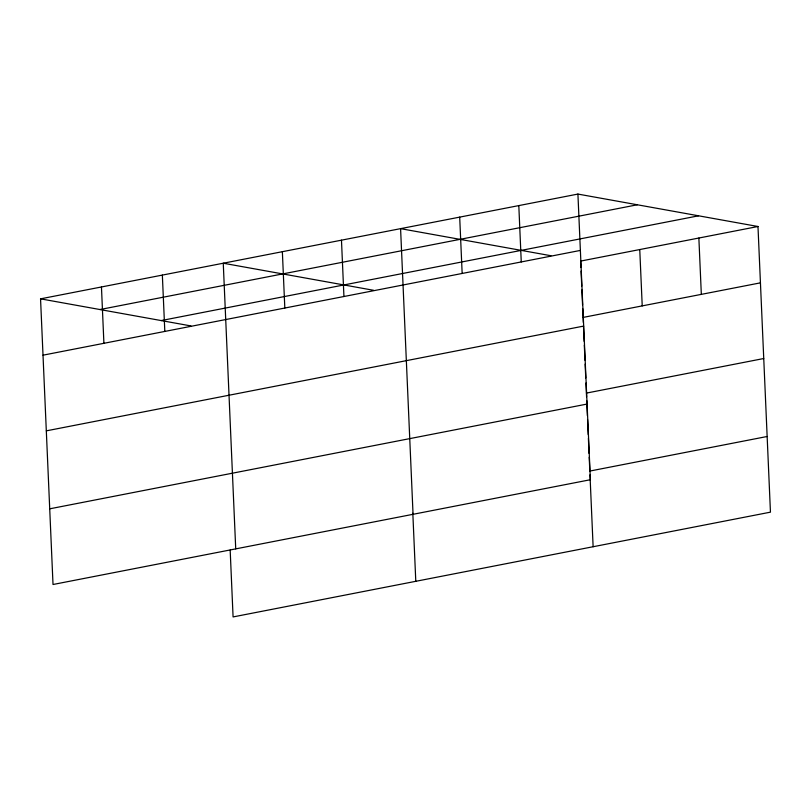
<?xml version="1.0" encoding="UTF-8"?>
<svg xmlns="http://www.w3.org/2000/svg" width="811" height="811" viewBox="0 0 811 811"><rect width="100%" height="100%" fill="white"/><g stroke="black" fill="none" stroke-linecap="round" stroke-linejoin="round"><path stroke-width="1.22" d="M577.919 194.072L590.388 479.727L53.019 584.498L40.55 298.843L577.919 194.072L757.981 226.502L770.45 512.157L233.081 616.928L230.172 550.081M99.976 309.538L637.334 204.777M161.196 320.568L698.555 215.807M43.013 355.177L580.372 250.417M757.981 226.502L580.646 261.081L580.919 267.336M583.109 317.415L760.434 282.846M46.318 430.854L583.677 326.083M586.414 393.092L763.739 358.523M49.714 508.821L587.083 404.05M767.145 436.49L589.82 471.059L589.212 457.222M550.933 255.729L400.583 228.651L413.052 514.306M373.607 290.297L223.258 263.22L235.727 548.875M40.55 298.843L190.899 325.921M698.869 238.029L701.333 294.373M639.757 249.555L642.221 305.899M581.082 271.097L581.74 286.121M581.903 289.872L582.562 304.895M582.724 308.656L583.332 322.464M583.494 326.245L584.153 341.38M584.315 345.162L584.984 360.297M585.147 364.088L585.755 377.956M585.968 383.005L586.576 396.863M586.738 400.634L587.397 415.729M587.569 419.5L588.228 434.595M588.391 438.366L589.05 453.45M589.982 474.84L593.125 546.736M518.807 205.599L521.26 261.943M459.695 217.125L462.158 273.459M412.819 513.201L415.79 581.305M341.472 240.168L343.935 296.512M282.36 251.694L284.823 308.038M162.352 275.091L164.815 331.435M101.456 286.962L103.909 343.306"/></g></svg>
